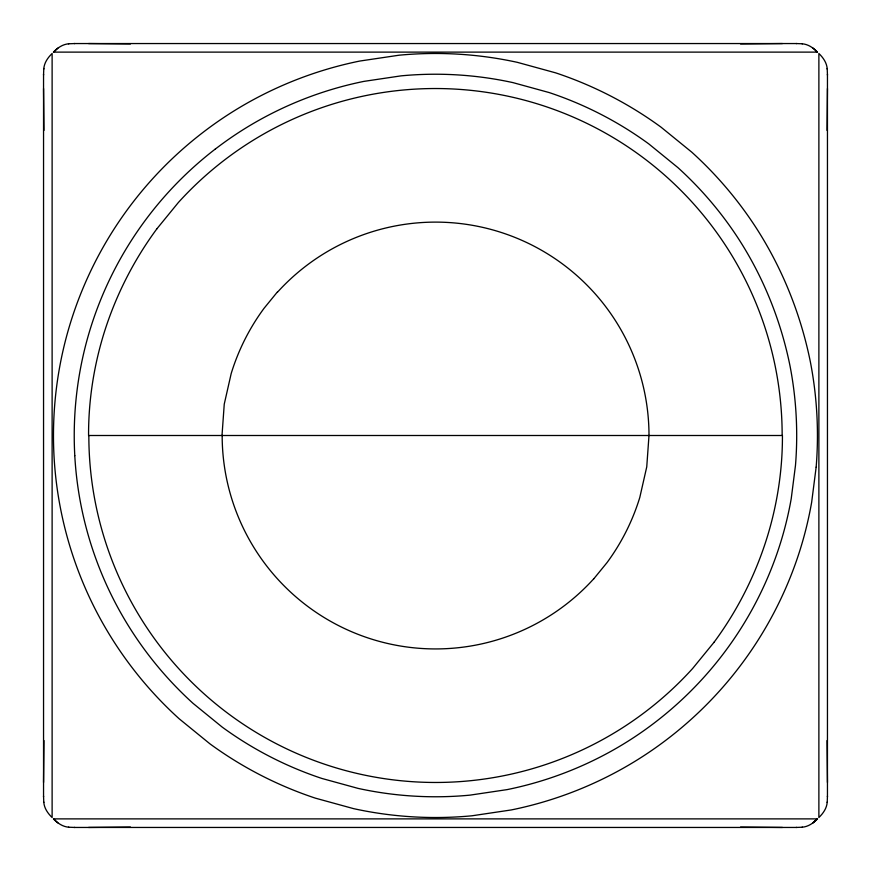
<?xml version="1.0" encoding="UTF-8"?>
<svg xmlns="http://www.w3.org/2000/svg" width="871" height="871" viewBox="0 0 871 871"><rect width="100%" height="100%" fill="white"/><g stroke="black" fill="none" stroke-linecap="round" stroke-linejoin="round"><path stroke-width="1.31" d="M43.55 782.43L43.942 740.557M827.45 88.57L827.058 130.443M222.007 435.5L224.25 404.144L231.196 373.528A216.977 216.977 0 0 1 264.033 308.323L277.272 292.112M43.55 75.048L43.79 68.482M827.21 802.42L827.45 796.116M156.856 228.844L178.381 202.486A346.778 346.778 0 0 1 782.158 435.5M714.144 642.156L692.619 668.514A346.778 346.778 0 0 1 88.842 435.5M593.728 578.888L606.967 562.677A216.977 216.977 0 0 0 639.793 497.472L646.75 466.856L648.993 435.5A213.406 213.406 0 0 0 277.468 292.199M802.093 43.79C808.168 44.214 813.329 47.84 817.423 52.118L53.49 52.118C57.584 47.84 62.745 44.225 68.82 43.79M53.49 52.118L57.9 48.079M68.504 43.79L74.775 43.55M796.138 827.45L802.42 827.21M740.557 43.942L782.43 43.55M130.443 827.058L88.57 827.45M74.242 43.55L796.671 43.55M88.57 43.55L130.443 43.942M68.82 827.21C62.745 826.775 57.584 823.16 53.49 818.882L817.423 818.882C813.329 823.16 808.168 826.786 802.093 827.21M782.43 827.45L740.557 827.058M74.242 827.45L796.671 827.45M796.138 43.55L802.42 43.79M68.504 827.21L74.775 827.45M813.013 48.079L817.401 52.118M53.512 818.882L57.9 822.921M827.21 68.482L827.45 75.048M43.55 796.116L43.79 802.42M827.058 740.557L827.45 782.43M43.942 130.443L43.55 88.57M827.45 74.22L827.45 796.78M827.21 69.092C826.906 62.919 823.182 57.66 818.882 53.49L818.882 817.521C823.171 813.394 826.84 808.19 827.21 802.071M43.79 69.092C44.094 62.919 47.818 57.66 52.118 53.49L52.118 817.521C47.829 813.394 44.16 808.19 43.79 802.071M43.55 74.22L43.55 796.78M215.268 149.104A358.351 358.351 0 0 1 258.774 120.394A363.011 363.011 0 0 1 363.904 81.384L401.008 75.864A362.837 362.837 0 0 1 512.943 82.614L549.111 92.544A362.978 362.978 0 0 1 648.797 143.911L677.888 167.591A362.608 362.608 0 0 1 738.543 238.828C763.486 277.414 780.841 320.713 789.975 365.711A366.963 366.963 0 0 1 795.473 465.462L791.238 498.582A355.009 355.009 0 0 1 773.611 562.906A362.336 362.336 0 0 1 655.711 721.885A357.72 357.72 0 0 1 612.237 750.606A362.924 362.924 0 0 1 507.096 789.616L470.002 795.136A362.869 362.869 0 0 1 358.057 788.386L321.889 778.456A362.859 362.859 0 0 1 222.203 727.1L193.112 703.409A363.022 363.022 0 0 1 122.659 616.178A358.471 358.471 0 0 1 106.436 584.648A361.247 361.247 0 0 1 74.775 455.609M215.257 149.083A361.781 361.781 0 0 0 91.891 323.838A359.059 359.059 0 0 0 79.773 372.418A362.586 362.586 0 0 0 74.786 455.609M593.684 578.856A213.406 213.406 0 0 1 222.17 435.5M714.133 642.156A352.592 352.592 0 0 0 767.482 536.198C777.4 503.612 782.561 469.578 782.43 435.5L88.57 435.5C88.439 401.422 93.611 367.388 103.507 334.791A352.592 352.592 0 0 1 156.867 228.844M816.149 467.183L811.663 502.197A375.401 375.401 0 0 1 793.035 570.222A383.142 383.142 0 0 1 668.362 738.336A378.264 378.264 0 0 1 622.395 768.701A383.773 383.773 0 0 1 511.212 809.954L471.984 815.789A383.708 383.708 0 0 1 353.615 808.647L315.367 798.152A383.697 383.697 0 0 1 209.944 743.845L179.197 718.804A383.871 383.871 0 0 1 104.683 626.554A379.059 379.059 0 0 1 87.546 593.216A383.186 383.186 0 0 1 60.676 509.295A379.996 379.996 0 0 1 54.056 456.763A383.414 383.414 0 0 1 59.348 368.792A379.68 379.68 0 0 1 72.173 317.436A383.392 383.392 0 0 1 108.897 237.337A382.031 382.031 0 0 1 202.638 132.675A378.939 378.939 0 0 1 248.627 102.299A383.861 383.861 0 0 1 359.799 61.046L399.027 55.211A383.675 383.675 0 0 1 517.396 62.353L555.633 72.848A383.817 383.817 0 0 1 661.045 127.166L691.803 152.196A383.436 383.436 0 0 1 755.952 227.527C782.321 268.333 800.678 314.115 810.335 361.705A388.041 388.041 0 0 1 816.149 467.183M817.401 818.882L812.785 822.921L817.423 818.882"/></g></svg>
